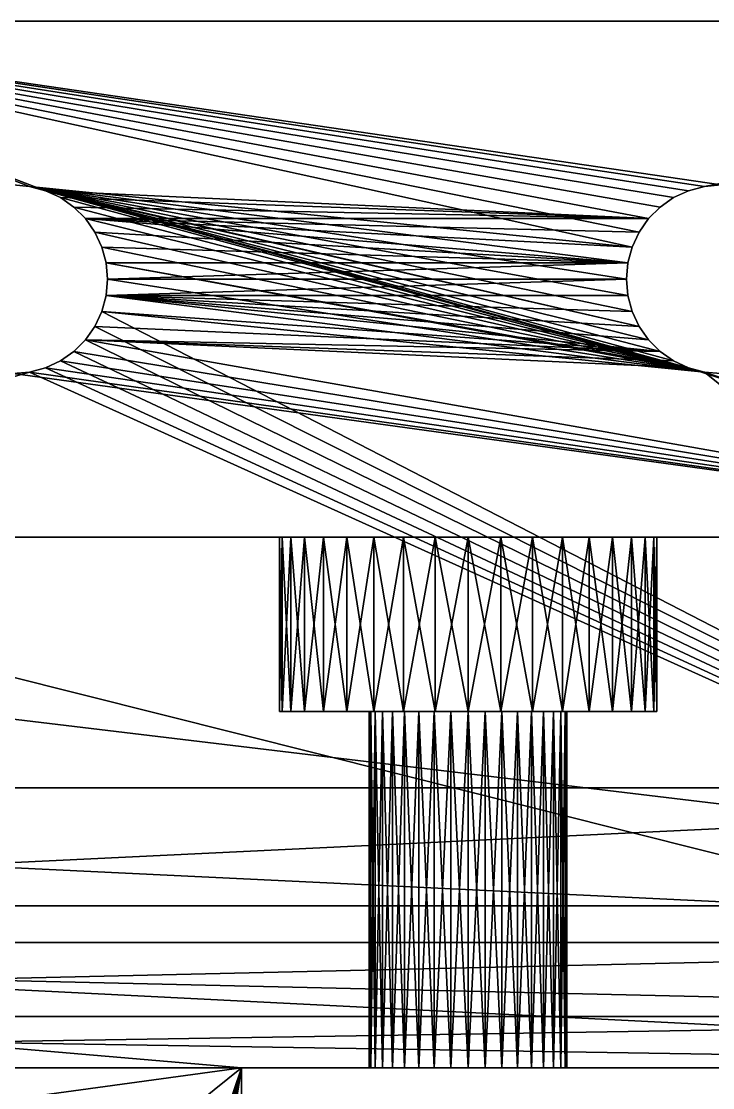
# Model space of a CAD drawing. Header units: metres. Extents: x 78.4 to 133.9, y 1.1 to 35.1.
# Drawn here: x 107.21 to 119.11, y 16.74 to 35.11 of the extents above; entities that cross this region are included whole.
import ezdxf

# ---------------------------------------------------------------- set-up
doc = ezdxf.new("R2010")
doc.units = ezdxf.units.M

msp = doc.modelspace()

# ---------------------------------------------------------------- linework, layer by layer
at = {"layer": 'STL2DXF'}
for points in [[(118.01, 31.71, 30.13), (118.21, 31.91, 30.13), (99.99, 35.11, 30.13)], [(99.99, 35.11, 30.13), (118.21, 31.91, 30.13), (118.442, 32.072, 30.13)], [(118.442, 32.072, 30.13), (118.699, 32.192, 30.13), (99.99, 35.11, 30.13)], [(99.99, 35.11, 30.13), (118.699, 32.192, 30.13), (118.973, 32.265, 30.13)], [(99.99, 35.11, 30.13), (118.973, 32.265, 30.13), (133.86, 35.11, 30.13)], [(99.99, 35.11, 30.13), (107.065, 32.29, 30.13), (107.347, 32.265, 30.13)], [(107.347, 32.265, 30.13), (117.728, 31.221, 30.13), (99.99, 35.11, 30.13)], [(99.99, 35.11, 30.13), (117.728, 31.221, 30.13), (117.848, 31.477, 30.13)], [(99.99, 35.11, 30.13), (117.848, 31.477, 30.13), (118.01, 31.71, 30.13)], [(118.699, 32.192, 23.78), (118.442, 32.072, 23.78), (99.99, 35.11, 23.78)], [(99.99, 35.11, 23.78), (118.442, 32.072, 23.78), (118.21, 31.91, 23.78)], [(99.99, 35.11, 23.78), (118.21, 31.91, 23.78), (118.01, 31.71, 23.78)], [(118.01, 31.71, 23.78), (107.621, 32.192, 23.78), (99.99, 35.11, 23.78)], [(99.99, 35.11, 23.78), (107.621, 32.192, 23.78), (107.347, 32.265, 23.78)], [(127.51, 35.11, 23.78), (119.255, 32.29, 23.78), (99.99, 35.11, 23.78)], [(99.99, 35.11, 23.78), (119.255, 32.29, 23.78), (118.973, 32.265, 23.78)], [(99.99, 35.11, 23.78), (118.973, 32.265, 23.78), (118.699, 32.192, 23.78)], [(107.347, 32.265, 23.78), (107.065, 32.29, 23.78), (99.99, 35.11, 23.78)], [(99.99, 35.11, 23.78), (99.99, 35.11, 30.13), (127.51, 35.11, 23.78)], [(127.51, 35.11, 23.78), (99.99, 35.11, 30.13), (133.86, 35.11, 30.13)], [(133.86, 35.11, 30.13), (118.973, 32.265, 30.13), (119.255, 32.29, 30.13)], [(107.065, 32.29, 30.13), (107.065, 32.29, 23.78), (107.347, 32.265, 23.78)], [(107.065, 32.29, 30.13), (107.347, 32.265, 23.78), (107.347, 32.265, 30.13)], [(117.655, 30.383, 30.13), (117.63, 30.665, 30.13), (107.347, 32.265, 30.13)], [(107.621, 32.192, 30.13), (117.848, 29.853, 30.13), (107.347, 32.265, 30.13)], [(107.347, 32.265, 30.13), (117.848, 29.853, 30.13), (117.728, 30.109, 30.13)], [(107.347, 32.265, 30.13), (117.728, 30.109, 30.13), (117.655, 30.383, 30.13)], [(117.63, 30.665, 30.13), (117.655, 30.947, 30.13), (107.347, 32.265, 30.13)], [(107.347, 32.265, 30.13), (117.655, 30.947, 30.13), (117.728, 31.221, 30.13)], [(107.347, 32.265, 30.13), (107.347, 32.265, 23.78), (107.621, 32.192, 23.78)], [(107.347, 32.265, 30.13), (107.621, 32.192, 23.78), (107.621, 32.192, 30.13)], [(118.21, 29.42, 30.13), (107.621, 32.192, 30.13), (118.442, 29.258, 30.13)], [(118.442, 29.258, 30.13), (107.621, 32.192, 30.13), (118.699, 29.138, 30.13)], [(107.621, 32.192, 30.13), (107.878, 32.072, 30.13), (118.699, 29.138, 30.13)], [(118.21, 29.42, 30.13), (118.01, 29.62, 30.13), (107.621, 32.192, 30.13)], [(107.621, 32.192, 30.13), (118.01, 29.62, 30.13), (117.848, 29.853, 30.13)], [(118.01, 31.71, 23.78), (107.878, 32.072, 23.78), (107.621, 32.192, 23.78)], [(107.621, 32.192, 30.13), (107.621, 32.192, 23.78), (107.878, 32.072, 23.78)], [(107.621, 32.192, 30.13), (107.878, 32.072, 23.78), (107.878, 32.072, 30.13)], [(118.442, 32.072, 30.13), (118.442, 32.072, 23.78), (118.699, 32.192, 23.78)], [(118.442, 32.072, 30.13), (118.699, 32.192, 23.78), (118.699, 32.192, 30.13)], [(118.699, 32.192, 30.13), (118.699, 32.192, 23.78), (118.973, 32.265, 23.78)], [(118.699, 32.192, 30.13), (118.973, 32.265, 23.78), (118.973, 32.265, 30.13)], [(118.973, 32.265, 30.13), (118.973, 32.265, 23.78), (119.255, 32.29, 23.78)], [(118.973, 32.265, 30.13), (119.255, 32.29, 23.78), (119.255, 32.29, 30.13)], [(118.699, 29.138, 30.13), (107.878, 32.072, 30.13), (108.11, 31.91, 30.13)], [(108.11, 31.91, 23.78), (107.878, 32.072, 23.78), (118.01, 31.71, 23.78)], [(107.878, 32.072, 30.13), (107.878, 32.072, 23.78), (108.11, 31.91, 23.78)], [(107.878, 32.072, 30.13), (108.11, 31.91, 23.78), (108.11, 31.91, 30.13)], [(118.21, 31.91, 30.13), (118.21, 31.91, 23.78), (118.442, 32.072, 23.78)], [(118.21, 31.91, 30.13), (118.442, 32.072, 23.78), (118.442, 32.072, 30.13)], [(118.699, 29.138, 30.13), (108.11, 31.91, 30.13), (108.31, 31.71, 30.13)], [(118.01, 31.71, 23.78), (108.31, 31.71, 23.78), (108.11, 31.91, 23.78)], [(108.11, 31.91, 30.13), (108.11, 31.91, 23.78), (108.31, 31.71, 23.78)], [(108.11, 31.91, 30.13), (108.31, 31.71, 23.78), (108.31, 31.71, 30.13)], [(118.01, 31.71, 30.13), (118.01, 31.71, 23.78), (118.21, 31.91, 23.78)], [(118.01, 31.71, 30.13), (118.21, 31.91, 23.78), (118.21, 31.91, 30.13)], [(108.31, 31.71, 30.13), (108.472, 31.477, 30.13), (118.699, 29.138, 30.13)], [(117.848, 31.477, 23.78), (108.31, 31.71, 23.78), (118.01, 31.71, 23.78)], [(117.848, 31.477, 23.78), (117.728, 31.221, 23.78), (108.31, 31.71, 23.78)], [(108.31, 31.71, 23.78), (117.728, 31.221, 23.78), (117.655, 30.947, 23.78)], [(108.31, 31.71, 23.78), (117.655, 30.947, 23.78), (108.472, 31.477, 23.78)], [(108.31, 31.71, 30.13), (108.31, 31.71, 23.78), (108.472, 31.477, 23.78)], [(108.31, 31.71, 30.13), (108.472, 31.477, 23.78), (108.472, 31.477, 30.13)], [(117.848, 31.477, 30.13), (117.848, 31.477, 23.78), (118.01, 31.71, 23.78)], [(117.848, 31.477, 30.13), (118.01, 31.71, 23.78), (118.01, 31.71, 30.13)], [(118.699, 29.138, 30.13), (108.472, 31.477, 30.13), (108.592, 31.221, 30.13)], [(108.472, 31.477, 23.78), (117.655, 30.947, 23.78), (108.592, 31.221, 23.78)], [(108.472, 31.477, 30.13), (108.472, 31.477, 23.78), (108.592, 31.221, 23.78)], [(108.472, 31.477, 30.13), (108.592, 31.221, 23.78), (108.592, 31.221, 30.13)], [(117.728, 31.221, 30.13), (117.728, 31.221, 23.78), (117.848, 31.477, 23.78)], [(117.728, 31.221, 30.13), (117.848, 31.477, 23.78), (117.848, 31.477, 30.13)], [(118.699, 29.138, 30.13), (108.592, 31.221, 30.13), (108.665, 30.947, 30.13)], [(117.655, 30.947, 23.78), (108.665, 30.947, 23.78), (108.592, 31.221, 23.78)], [(108.592, 31.221, 30.13), (108.592, 31.221, 23.78), (108.665, 30.947, 23.78)], [(108.592, 31.221, 30.13), (108.665, 30.947, 23.78), (108.665, 30.947, 30.13)], [(117.655, 30.947, 30.13), (117.655, 30.947, 23.78), (117.728, 31.221, 23.78)], [(117.655, 30.947, 30.13), (117.728, 31.221, 23.78), (117.728, 31.221, 30.13)], [(108.69, 30.665, 30.13), (118.973, 29.065, 30.13), (108.665, 30.947, 30.13)], [(108.665, 30.947, 30.13), (118.973, 29.065, 30.13), (118.699, 29.138, 30.13)], [(108.665, 30.947, 23.78), (117.655, 30.947, 23.78), (108.69, 30.665, 23.78)], [(108.665, 30.947, 30.13), (108.665, 30.947, 23.78), (108.69, 30.665, 23.78)], [(108.665, 30.947, 30.13), (108.69, 30.665, 23.78), (108.69, 30.665, 30.13)], [(108.69, 30.665, 23.78), (117.655, 30.947, 23.78), (117.63, 30.665, 23.78)], [(117.63, 30.665, 30.13), (117.63, 30.665, 23.78), (117.655, 30.947, 23.78)], [(117.63, 30.665, 30.13), (117.655, 30.947, 23.78), (117.655, 30.947, 30.13)], [(108.69, 30.665, 30.13), (108.665, 30.383, 30.13), (118.973, 29.065, 30.13)], [(108.69, 30.665, 23.78), (117.63, 30.665, 23.78), (108.665, 30.383, 23.78)], [(117.63, 30.665, 23.78), (117.655, 30.383, 23.78), (108.665, 30.383, 23.78)], [(108.69, 30.665, 30.13), (108.69, 30.665, 23.78), (108.665, 30.383, 23.78)], [(108.69, 30.665, 30.13), (108.665, 30.383, 23.78), (108.665, 30.383, 30.13)], [(117.655, 30.383, 30.13), (117.655, 30.383, 23.78), (117.63, 30.665, 23.78)], [(117.655, 30.383, 30.13), (117.63, 30.665, 23.78), (117.63, 30.665, 30.13)], [(118.973, 29.065, 30.13), (108.665, 30.383, 30.13), (108.592, 30.109, 30.13)], [(118.21, 29.42, 23.78), (108.592, 30.109, 23.78), (108.665, 30.383, 23.78)], [(108.665, 30.383, 30.13), (108.665, 30.383, 23.78), (108.592, 30.109, 23.78)], [(108.665, 30.383, 30.13), (108.592, 30.109, 23.78), (108.592, 30.109, 30.13)], [(108.665, 30.383, 23.78), (117.655, 30.383, 23.78), (117.728, 30.109, 23.78)], [(108.665, 30.383, 23.78), (117.728, 30.109, 23.78), (117.848, 29.853, 23.78)], [(118.21, 29.42, 23.78), (108.665, 30.383, 23.78), (118.01, 29.62, 23.78)], [(118.01, 29.62, 23.78), (108.665, 30.383, 23.78), (117.848, 29.853, 23.78)], [(117.728, 30.109, 30.13), (117.728, 30.109, 23.78), (117.655, 30.383, 23.78)], [(117.728, 30.109, 30.13), (117.655, 30.383, 23.78), (117.655, 30.383, 30.13)], [(133.86, 17.076, 30.13), (108.592, 30.109, 30.13), (108.472, 29.853, 30.13)], [(108.472, 29.853, 23.78), (108.592, 30.109, 23.78), (118.21, 29.42, 23.78)], [(108.592, 30.109, 30.13), (108.592, 30.109, 23.78), (108.472, 29.853, 23.78)], [(108.592, 30.109, 30.13), (108.472, 29.853, 23.78), (108.472, 29.853, 30.13)], [(118.973, 29.065, 30.13), (108.592, 30.109, 30.13), (133.86, 17.076, 30.13)], [(117.848, 29.853, 30.13), (117.848, 29.853, 23.78), (117.728, 30.109, 23.78)], [(117.848, 29.853, 30.13), (117.728, 30.109, 23.78), (117.728, 30.109, 30.13)], [(133.86, 17.076, 30.13), (108.472, 29.853, 30.13), (108.31, 29.62, 30.13)], [(118.21, 29.42, 23.78), (108.31, 29.62, 23.78), (108.472, 29.853, 23.78)], [(108.472, 29.853, 30.13), (108.472, 29.853, 23.78), (108.31, 29.62, 23.78)], [(108.472, 29.853, 30.13), (108.31, 29.62, 23.78), (108.31, 29.62, 30.13)], [(118.01, 29.62, 30.13), (118.01, 29.62, 23.78), (117.848, 29.853, 23.78)], [(118.01, 29.62, 30.13), (117.848, 29.853, 23.78), (117.848, 29.853, 30.13)], [(108.11, 29.42, 30.13), (133.86, 17.076, 30.13), (108.31, 29.62, 30.13)], [(127.51, 26.22, 23.78), (108.11, 29.42, 23.78), (108.31, 29.62, 23.78)], [(108.31, 29.62, 30.13), (108.31, 29.62, 23.78), (108.11, 29.42, 23.78)], [(108.31, 29.62, 30.13), (108.11, 29.42, 23.78), (108.11, 29.42, 30.13)], [(118.21, 29.42, 23.78), (118.442, 29.258, 23.78), (108.31, 29.62, 23.78)], [(108.31, 29.62, 23.78), (118.442, 29.258, 23.78), (118.699, 29.138, 23.78)], [(108.31, 29.62, 23.78), (118.699, 29.138, 23.78), (127.51, 26.22, 23.78)], [(118.21, 29.42, 30.13), (118.21, 29.42, 23.78), (118.01, 29.62, 23.78)], [(118.21, 29.42, 30.13), (118.01, 29.62, 23.78), (118.01, 29.62, 30.13)], [(107.878, 29.258, 30.13), (133.86, 17.076, 30.13), (108.11, 29.42, 30.13)], [(127.51, 26.22, 23.78), (107.878, 29.258, 23.78), (108.11, 29.42, 23.78)], [(108.11, 29.42, 30.13), (108.11, 29.42, 23.78), (107.878, 29.258, 23.78)], [(108.11, 29.42, 30.13), (107.878, 29.258, 23.78), (107.878, 29.258, 30.13)], [(118.442, 29.258, 30.13), (118.442, 29.258, 23.78), (118.21, 29.42, 23.78)], [(118.442, 29.258, 30.13), (118.21, 29.42, 23.78), (118.21, 29.42, 30.13)], [(107.878, 29.258, 30.13), (107.621, 29.138, 30.13), (133.86, 17.076, 30.13)], [(107.621, 29.138, 23.78), (107.878, 29.258, 23.78), (127.51, 26.22, 23.78)], [(107.878, 29.258, 30.13), (107.878, 29.258, 23.78), (107.621, 29.138, 23.78)], [(107.878, 29.258, 30.13), (107.621, 29.138, 23.78), (107.621, 29.138, 30.13)], [(118.699, 29.138, 30.13), (118.699, 29.138, 23.78), (118.442, 29.258, 23.78)], [(118.699, 29.138, 30.13), (118.442, 29.258, 23.78), (118.442, 29.258, 30.13)], [(133.86, 17.076, 30.13), (107.347, 29.065, 30.13), (97.45, 26.22, 30.13)], [(97.45, 26.22, 30.13), (107.347, 29.065, 30.13), (107.065, 29.04, 30.13)], [(97.45, 26.22, 23.78), (107.065, 29.04, 23.78), (127.51, 26.22, 23.78)], [(127.51, 26.22, 23.78), (107.065, 29.04, 23.78), (107.347, 29.065, 23.78)], [(107.347, 29.065, 30.13), (107.347, 29.065, 23.78), (107.065, 29.04, 23.78)], [(107.347, 29.065, 30.13), (107.065, 29.04, 23.78), (107.065, 29.04, 30.13)], [(133.86, 17.076, 30.13), (107.621, 29.138, 30.13), (107.347, 29.065, 30.13)], [(127.51, 26.22, 23.78), (107.347, 29.065, 23.78), (107.621, 29.138, 23.78)], [(107.621, 29.138, 30.13), (107.621, 29.138, 23.78), (107.347, 29.065, 23.78)], [(107.621, 29.138, 30.13), (107.347, 29.065, 23.78), (107.347, 29.065, 30.13)], [(127.51, 26.22, 23.78), (118.699, 29.138, 23.78), (118.973, 29.065, 23.78)], [(118.973, 29.065, 30.13), (118.973, 29.065, 23.78), (118.699, 29.138, 23.78)], [(118.973, 29.065, 30.13), (118.699, 29.138, 23.78), (118.699, 29.138, 30.13)], [(133.86, 17.076, 30.13), (119.255, 29.04, 30.13), (118.973, 29.065, 30.13)], [(127.51, 26.22, 23.78), (118.973, 29.065, 23.78), (119.255, 29.04, 23.78)], [(119.255, 29.04, 30.13), (119.255, 29.04, 23.78), (118.973, 29.065, 23.78)], [(119.255, 29.04, 30.13), (118.973, 29.065, 23.78), (118.973, 29.065, 30.13)], [(97.45, 26.22, 30.13), (78.4, 17.076, 30.13), (133.86, 17.076, 30.13)], [(97.45, 26.22, 23.78), (111.699, 26.22, 14.724), (78.4, 26.22, 2.54)], [(111.699, 26.22, 13.596), (78.439, 26.22, 2.099), (78.4, 26.22, 2.54)], [(111.699, 26.22, 13.596), (78.4, 26.22, 2.54), (111.65, 26.22, 14.16)], [(111.65, 26.22, 14.16), (78.4, 26.22, 2.54), (111.699, 26.22, 14.724)], [(111.846, 26.22, 13.048), (78.74, 26.22, 1.27), (78.439, 26.22, 2.099)], [(111.846, 26.22, 13.048), (78.439, 26.22, 2.099), (111.699, 26.22, 13.596)], [(78.994, 26.22, 0.907), (78.74, 26.22, 1.27), (111.846, 26.22, 13.048)], [(79.67, 26.22, 0.34), (78.994, 26.22, 0.907), (111.846, 26.22, 13.048)], [(80.499, 26.22, 0.039), (79.67, 26.22, 0.34), (111.846, 26.22, 13.048)], [(80.499, 26.22, 0.039), (111.846, 26.22, 13.048), (80.94, 26.22, 0)], [(112.41, 26.22, 12.071), (112.811, 26.22, 11.67), (80.94, 26.22, 0)], [(112.811, 26.22, 11.67), (113.275, 26.22, 11.345), (80.94, 26.22, 0)], [(80.94, 26.22, 0), (113.275, 26.22, 11.345), (113.788, 26.22, 11.106)], [(80.94, 26.22, 0), (113.788, 26.22, 11.106), (127.51, 26.22, 0)], [(80.94, 26.22, 0), (111.846, 26.22, 13.048), (112.085, 26.22, 12.535)], [(80.94, 26.22, 0), (112.085, 26.22, 12.535), (112.41, 26.22, 12.071)], [(127.51, 26.22, 0), (133.86, 19.87, 0), (80.94, 26.22, 0)], [(80.94, 26.22, 0), (133.86, 19.87, 0), (80.94, 19.87, 0)], [(122.275, 26.22, 16.975), (97.45, 26.22, 23.78), (122.788, 26.22, 17.214)], [(122.788, 26.22, 17.214), (97.45, 26.22, 23.78), (123.336, 26.22, 17.361)], [(112.085, 26.22, 15.785), (111.846, 26.22, 15.272), (97.45, 26.22, 23.78)], [(122.275, 26.22, 16.975), (121.811, 26.22, 16.65), (97.45, 26.22, 23.78)], [(97.45, 26.22, 23.78), (121.811, 26.22, 16.65), (121.41, 26.22, 16.249)], [(97.45, 26.22, 23.78), (121.41, 26.22, 16.249), (121.085, 26.22, 15.785)], [(127.51, 26.22, 23.78), (124.464, 26.22, 17.361), (97.45, 26.22, 23.78)], [(97.45, 26.22, 23.78), (124.464, 26.22, 17.361), (123.9, 26.22, 17.41)], [(97.45, 26.22, 23.78), (123.9, 26.22, 17.41), (123.336, 26.22, 17.361)], [(111.846, 26.22, 15.272), (111.699, 26.22, 14.724), (97.45, 26.22, 23.78)], [(114.9, 26.22, 17.41), (114.336, 26.22, 17.361), (97.45, 26.22, 23.78)], [(97.45, 26.22, 23.78), (114.336, 26.22, 17.361), (113.788, 26.22, 17.214)], [(97.45, 26.22, 23.78), (113.788, 26.22, 17.214), (113.275, 26.22, 16.975)], [(121.085, 26.22, 15.785), (116.012, 26.22, 17.214), (97.45, 26.22, 23.78)], [(97.45, 26.22, 23.78), (116.012, 26.22, 17.214), (115.464, 26.22, 17.361)], [(97.45, 26.22, 23.78), (115.464, 26.22, 17.361), (114.9, 26.22, 17.41)], [(113.275, 26.22, 16.975), (112.811, 26.22, 16.65), (97.45, 26.22, 23.78)], [(97.45, 26.22, 23.78), (112.811, 26.22, 16.65), (112.41, 26.22, 16.249)], [(97.45, 26.22, 23.78), (112.41, 26.22, 16.249), (112.085, 26.22, 15.785)], [(111.699, 23.22, 13.596), (111.699, 26.22, 13.596), (111.65, 26.22, 14.16)], [(111.699, 23.22, 13.596), (111.65, 26.22, 14.16), (111.65, 23.22, 14.16)], [(111.65, 23.22, 14.16), (111.65, 26.22, 14.16), (111.699, 26.22, 14.724)], [(111.65, 23.22, 14.16), (111.699, 26.22, 14.724), (111.699, 23.22, 14.724)], [(111.846, 23.22, 13.048), (111.846, 26.22, 13.048), (111.699, 26.22, 13.596)], [(111.846, 23.22, 13.048), (111.699, 26.22, 13.596), (111.699, 23.22, 13.596)], [(111.699, 23.22, 14.724), (111.699, 26.22, 14.724), (111.846, 26.22, 15.272)], [(111.699, 23.22, 14.724), (111.846, 26.22, 15.272), (111.846, 23.22, 15.272)], [(112.085, 23.22, 12.535), (112.085, 26.22, 12.535), (111.846, 26.22, 13.048)], [(112.085, 23.22, 12.535), (111.846, 26.22, 13.048), (111.846, 23.22, 13.048)], [(111.846, 23.22, 15.272), (111.846, 26.22, 15.272), (112.085, 26.22, 15.785)], [(111.846, 23.22, 15.272), (112.085, 26.22, 15.785), (112.085, 23.22, 15.785)], [(112.41, 23.22, 12.071), (112.41, 26.22, 12.071), (112.085, 26.22, 12.535)], [(112.41, 23.22, 12.071), (112.085, 26.22, 12.535), (112.085, 23.22, 12.535)], [(112.085, 23.22, 15.785), (112.085, 26.22, 15.785), (112.41, 26.22, 16.249)], [(112.085, 23.22, 15.785), (112.41, 26.22, 16.249), (112.41, 23.22, 16.249)], [(112.811, 23.22, 11.67), (112.811, 26.22, 11.67), (112.41, 26.22, 12.071)], [(112.811, 23.22, 11.67), (112.41, 26.22, 12.071), (112.41, 23.22, 12.071)], [(112.41, 23.22, 16.249), (112.41, 26.22, 16.249), (112.811, 26.22, 16.65)], [(112.41, 23.22, 16.249), (112.811, 26.22, 16.65), (112.811, 23.22, 16.65)], [(113.275, 23.22, 11.345), (113.275, 26.22, 11.345), (112.811, 26.22, 11.67)], [(113.275, 23.22, 11.345), (112.811, 26.22, 11.67), (112.811, 23.22, 11.67)], [(112.811, 23.22, 16.65), (112.811, 26.22, 16.65), (113.275, 26.22, 16.975)], [(112.811, 23.22, 16.65), (113.275, 26.22, 16.975), (113.275, 23.22, 16.975)], [(113.788, 23.22, 11.106), (113.788, 26.22, 11.106), (113.275, 26.22, 11.345)], [(113.788, 23.22, 11.106), (113.275, 26.22, 11.345), (113.275, 23.22, 11.345)], [(113.275, 23.22, 16.975), (113.275, 26.22, 16.975), (113.788, 26.22, 17.214)], [(113.275, 23.22, 16.975), (113.788, 26.22, 17.214), (113.788, 23.22, 17.214)], [(113.788, 26.22, 11.106), (114.336, 26.22, 10.959), (127.51, 26.22, 0)], [(114.336, 23.22, 10.959), (114.336, 26.22, 10.959), (113.788, 26.22, 11.106)], [(114.336, 23.22, 10.959), (113.788, 26.22, 11.106), (113.788, 23.22, 11.106)], [(113.788, 23.22, 17.214), (113.788, 26.22, 17.214), (114.336, 26.22, 17.361)], [(113.788, 23.22, 17.214), (114.336, 26.22, 17.361), (114.336, 23.22, 17.361)], [(127.51, 26.22, 0), (114.336, 26.22, 10.959), (114.9, 26.22, 10.91)], [(114.336, 23.22, 17.361), (114.9, 26.22, 17.41), (114.9, 23.22, 17.41)], [(114.9, 23.22, 10.91), (114.9, 26.22, 10.91), (114.336, 26.22, 10.959)], [(114.9, 23.22, 10.91), (114.336, 26.22, 10.959), (114.336, 23.22, 10.959)], [(114.336, 23.22, 17.361), (114.336, 26.22, 17.361), (114.9, 26.22, 17.41)], [(127.51, 26.22, 0), (114.9, 26.22, 10.91), (115.464, 26.22, 10.959)], [(114.9, 23.22, 17.41), (114.9, 26.22, 17.41), (115.464, 26.22, 17.361)], [(114.9, 23.22, 17.41), (115.464, 26.22, 17.361), (115.464, 23.22, 17.361)], [(115.464, 23.22, 10.959), (115.464, 26.22, 10.959), (114.9, 26.22, 10.91)], [(115.464, 23.22, 10.959), (114.9, 26.22, 10.91), (114.9, 23.22, 10.91)], [(121.41, 26.22, 12.071), (115.464, 26.22, 10.959), (116.012, 26.22, 11.106)], [(121.41, 26.22, 12.071), (121.811, 26.22, 11.67), (115.464, 26.22, 10.959)], [(115.464, 26.22, 10.959), (121.811, 26.22, 11.67), (122.275, 26.22, 11.345)], [(115.464, 26.22, 10.959), (122.275, 26.22, 11.345), (127.51, 26.22, 0)], [(115.464, 23.22, 17.361), (115.464, 26.22, 17.361), (116.012, 26.22, 17.214)], [(115.464, 23.22, 17.361), (116.012, 26.22, 17.214), (116.012, 23.22, 17.214)], [(116.012, 23.22, 11.106), (116.012, 26.22, 11.106), (115.464, 26.22, 10.959)], [(116.012, 23.22, 11.106), (115.464, 26.22, 10.959), (115.464, 23.22, 10.959)], [(121.085, 26.22, 15.785), (116.525, 26.22, 16.975), (116.012, 26.22, 17.214)], [(116.525, 26.22, 11.345), (120.846, 26.22, 13.048), (116.012, 26.22, 11.106)], [(116.012, 26.22, 11.106), (120.846, 26.22, 13.048), (121.085, 26.22, 12.535)], [(116.012, 26.22, 11.106), (121.085, 26.22, 12.535), (121.41, 26.22, 12.071)], [(116.012, 23.22, 17.214), (116.012, 26.22, 17.214), (116.525, 26.22, 16.975)], [(116.012, 23.22, 17.214), (116.525, 26.22, 16.975), (116.525, 23.22, 16.975)], [(116.525, 23.22, 11.345), (116.525, 26.22, 11.345), (116.012, 26.22, 11.106)], [(116.525, 23.22, 11.345), (116.012, 26.22, 11.106), (116.012, 23.22, 11.106)], [(120.65, 26.22, 14.16), (116.525, 26.22, 11.345), (116.989, 26.22, 11.67)], [(120.846, 26.22, 15.272), (116.989, 26.22, 16.65), (116.525, 26.22, 16.975)], [(120.846, 26.22, 15.272), (116.525, 26.22, 16.975), (121.085, 26.22, 15.785)], [(120.65, 26.22, 14.16), (120.699, 26.22, 13.596), (116.525, 26.22, 11.345)], [(116.525, 26.22, 11.345), (120.699, 26.22, 13.596), (120.846, 26.22, 13.048)], [(116.525, 23.22, 16.975), (116.525, 26.22, 16.975), (116.989, 26.22, 16.65)], [(116.525, 23.22, 16.975), (116.989, 26.22, 16.65), (116.989, 23.22, 16.65)], [(116.989, 23.22, 11.67), (116.989, 26.22, 11.67), (116.525, 26.22, 11.345)], [(116.989, 23.22, 11.67), (116.525, 26.22, 11.345), (116.525, 23.22, 11.345)], [(116.989, 26.22, 11.67), (117.39, 26.22, 12.071), (120.65, 26.22, 14.16)], [(117.39, 26.22, 16.249), (116.989, 26.22, 16.65), (120.846, 26.22, 15.272)], [(116.989, 23.22, 16.65), (116.989, 26.22, 16.65), (117.39, 26.22, 16.249)], [(116.989, 23.22, 16.65), (117.39, 26.22, 16.249), (117.39, 23.22, 16.249)], [(117.39, 23.22, 12.071), (117.39, 26.22, 12.071), (116.989, 26.22, 11.67)], [(117.39, 23.22, 12.071), (116.989, 26.22, 11.67), (116.989, 23.22, 11.67)], [(117.715, 26.22, 15.785), (117.39, 26.22, 16.249), (120.846, 26.22, 15.272)], [(120.65, 26.22, 14.16), (117.39, 26.22, 12.071), (117.715, 26.22, 12.535)], [(117.39, 23.22, 16.249), (117.39, 26.22, 16.249), (117.715, 26.22, 15.785)], [(117.39, 23.22, 16.249), (117.715, 26.22, 15.785), (117.715, 23.22, 15.785)], [(117.715, 23.22, 12.535), (117.715, 26.22, 12.535), (117.39, 26.22, 12.071)], [(117.715, 23.22, 12.535), (117.39, 26.22, 12.071), (117.39, 23.22, 12.071)], [(120.65, 26.22, 14.16), (117.715, 26.22, 12.535), (117.954, 26.22, 13.048)], [(120.846, 26.22, 15.272), (117.954, 26.22, 15.272), (117.715, 26.22, 15.785)], [(117.715, 23.22, 15.785), (117.715, 26.22, 15.785), (117.954, 26.22, 15.272)], [(117.715, 23.22, 15.785), (117.954, 26.22, 15.272), (117.954, 23.22, 15.272)], [(117.954, 23.22, 13.048), (117.954, 26.22, 13.048), (117.715, 26.22, 12.535)], [(117.954, 23.22, 13.048), (117.715, 26.22, 12.535), (117.715, 23.22, 12.535)], [(117.954, 26.22, 13.048), (118.101, 26.22, 13.596), (120.65, 26.22, 14.16)], [(120.846, 26.22, 15.272), (118.101, 26.22, 14.724), (117.954, 26.22, 15.272)], [(117.954, 23.22, 15.272), (117.954, 26.22, 15.272), (118.101, 26.22, 14.724)], [(117.954, 23.22, 15.272), (118.101, 26.22, 14.724), (118.101, 23.22, 14.724)], [(118.101, 23.22, 13.596), (118.101, 26.22, 13.596), (117.954, 26.22, 13.048)], [(118.101, 23.22, 13.596), (117.954, 26.22, 13.048), (117.954, 23.22, 13.048)], [(120.65, 26.22, 14.16), (118.101, 26.22, 13.596), (118.15, 26.22, 14.16)], [(120.699, 26.22, 14.724), (118.15, 26.22, 14.16), (118.101, 26.22, 14.724)], [(120.699, 26.22, 14.724), (118.101, 26.22, 14.724), (120.846, 26.22, 15.272)], [(118.101, 23.22, 14.724), (118.101, 26.22, 14.724), (118.15, 26.22, 14.16)], [(118.101, 23.22, 14.724), (118.15, 26.22, 14.16), (118.15, 23.22, 14.16)], [(118.15, 23.22, 14.16), (118.15, 26.22, 14.16), (118.101, 26.22, 13.596)], [(118.15, 23.22, 14.16), (118.101, 26.22, 13.596), (118.101, 23.22, 13.596)], [(120.65, 26.22, 14.16), (118.15, 26.22, 14.16), (120.699, 26.22, 14.724)], [(113.2, 23.22, 14.16), (111.699, 23.22, 13.596), (111.65, 23.22, 14.16)], [(113.2, 23.22, 14.16), (111.65, 23.22, 14.16), (113.226, 23.22, 14.455)], [(113.226, 23.22, 14.455), (111.65, 23.22, 14.16), (111.699, 23.22, 14.724)], [(113.226, 23.22, 13.865), (111.846, 23.22, 13.048), (111.699, 23.22, 13.596)], [(113.226, 23.22, 13.865), (111.699, 23.22, 13.596), (113.2, 23.22, 14.16)], [(113.226, 23.22, 14.455), (111.699, 23.22, 14.724), (113.303, 23.22, 14.741)], [(113.303, 23.22, 14.741), (111.699, 23.22, 14.724), (111.846, 23.22, 15.272)], [(113.303, 23.22, 13.579), (112.085, 23.22, 12.535), (111.846, 23.22, 13.048)], [(113.303, 23.22, 13.579), (111.846, 23.22, 13.048), (113.226, 23.22, 13.865)], [(113.303, 23.22, 14.741), (111.846, 23.22, 15.272), (113.428, 23.22, 15.01)], [(113.428, 23.22, 15.01), (111.846, 23.22, 15.272), (112.085, 23.22, 15.785)], [(113.428, 23.22, 13.31), (112.41, 23.22, 12.071), (112.085, 23.22, 12.535)], [(113.428, 23.22, 13.31), (112.085, 23.22, 12.535), (113.303, 23.22, 13.579)], [(113.428, 23.22, 15.01), (112.085, 23.22, 15.785), (113.598, 23.22, 15.253)], [(113.598, 23.22, 15.253), (112.085, 23.22, 15.785), (112.41, 23.22, 16.249)], [(113.598, 23.22, 13.067), (112.811, 23.22, 11.67), (112.41, 23.22, 12.071)], [(113.598, 23.22, 13.067), (112.41, 23.22, 12.071), (113.428, 23.22, 13.31)], [(113.598, 23.22, 15.253), (112.41, 23.22, 16.249), (113.807, 23.22, 15.462)], [(113.807, 23.22, 15.462), (112.41, 23.22, 16.249), (112.811, 23.22, 16.65)], [(113.807, 23.22, 12.858), (113.275, 23.22, 11.345), (112.811, 23.22, 11.67)], [(113.807, 23.22, 12.858), (112.811, 23.22, 11.67), (113.598, 23.22, 13.067)], [(113.807, 23.22, 15.462), (112.811, 23.22, 16.65), (114.05, 23.22, 15.632)], [(114.05, 23.22, 15.632), (112.811, 23.22, 16.65), (113.275, 23.22, 16.975)], [(113.226, 17.076, 13.865), (113.226, 23.22, 13.865), (113.2, 23.22, 14.16)], [(113.226, 17.076, 13.865), (113.2, 23.22, 14.16), (113.2, 17.076, 14.16)], [(113.2, 17.076, 14.16), (113.2, 23.22, 14.16), (113.226, 23.22, 14.455)], [(113.2, 17.076, 14.16), (113.226, 23.22, 14.455), (113.226, 17.076, 14.455)], [(113.303, 17.076, 13.579), (113.303, 23.22, 13.579), (113.226, 23.22, 13.865)], [(113.303, 17.076, 13.579), (113.226, 23.22, 13.865), (113.226, 17.076, 13.865)], [(113.226, 17.076, 14.455), (113.226, 23.22, 14.455), (113.303, 23.22, 14.741)], [(113.226, 17.076, 14.455), (113.303, 23.22, 14.741), (113.303, 17.076, 14.741)], [(114.05, 23.22, 12.688), (113.788, 23.22, 11.106), (113.275, 23.22, 11.345)], [(114.05, 23.22, 12.688), (113.275, 23.22, 11.345), (113.807, 23.22, 12.858)], [(114.05, 23.22, 15.632), (113.275, 23.22, 16.975), (114.319, 23.22, 15.758)], [(114.319, 23.22, 15.758), (113.275, 23.22, 16.975), (113.788, 23.22, 17.214)], [(113.428, 17.076, 13.31), (113.428, 23.22, 13.31), (113.303, 23.22, 13.579)], [(113.428, 17.076, 13.31), (113.303, 23.22, 13.579), (113.303, 17.076, 13.579)], [(113.303, 17.076, 14.741), (113.303, 23.22, 14.741), (113.428, 23.22, 15.01)], [(113.303, 17.076, 14.741), (113.428, 23.22, 15.01), (113.428, 17.076, 15.01)], [(113.598, 17.076, 13.067), (113.598, 23.22, 13.067), (113.428, 23.22, 13.31)], [(113.598, 17.076, 13.067), (113.428, 23.22, 13.31), (113.428, 17.076, 13.31)], [(113.428, 17.076, 15.01), (113.428, 23.22, 15.01), (113.598, 23.22, 15.253)], [(113.428, 17.076, 15.01), (113.598, 23.22, 15.253), (113.598, 17.076, 15.253)], [(113.807, 17.076, 12.858), (113.807, 23.22, 12.858), (113.598, 23.22, 13.067)], [(113.807, 17.076, 12.858), (113.598, 23.22, 13.067), (113.598, 17.076, 13.067)], [(113.598, 17.076, 15.253), (113.598, 23.22, 15.253), (113.807, 23.22, 15.462)], [(113.598, 17.076, 15.253), (113.807, 23.22, 15.462), (113.807, 17.076, 15.462)], [(114.319, 23.22, 12.563), (114.336, 23.22, 10.959), (113.788, 23.22, 11.106)], [(114.319, 23.22, 12.563), (113.788, 23.22, 11.106), (114.05, 23.22, 12.688)], [(114.319, 23.22, 15.758), (113.788, 23.22, 17.214), (114.605, 23.22, 15.834)], [(114.605, 23.22, 15.834), (113.788, 23.22, 17.214), (114.336, 23.22, 17.361)], [(114.05, 17.076, 12.688), (114.05, 23.22, 12.688), (113.807, 23.22, 12.858)], [(114.05, 17.076, 12.688), (113.807, 23.22, 12.858), (113.807, 17.076, 12.858)], [(113.807, 17.076, 15.462), (113.807, 23.22, 15.462), (114.05, 23.22, 15.632)], [(113.807, 17.076, 15.462), (114.05, 23.22, 15.632), (114.05, 17.076, 15.632)], [(114.319, 17.076, 12.563), (114.319, 23.22, 12.563), (114.05, 23.22, 12.688)], [(114.319, 17.076, 12.563), (114.05, 23.22, 12.688), (114.05, 17.076, 12.688)], [(114.05, 17.076, 15.632), (114.05, 23.22, 15.632), (114.319, 23.22, 15.758)], [(114.05, 17.076, 15.632), (114.319, 23.22, 15.758), (114.319, 17.076, 15.758)], [(114.605, 17.076, 12.486), (114.605, 23.22, 12.486), (114.319, 23.22, 12.563)], [(114.605, 17.076, 12.486), (114.319, 23.22, 12.563), (114.319, 17.076, 12.563)], [(114.319, 17.076, 15.758), (114.319, 23.22, 15.758), (114.605, 23.22, 15.834)], [(114.319, 17.076, 15.758), (114.605, 23.22, 15.834), (114.605, 17.076, 15.834)], [(114.605, 23.22, 12.486), (114.336, 23.22, 10.959), (114.319, 23.22, 12.563)], [(114.605, 23.22, 12.486), (114.9, 23.22, 10.91), (114.336, 23.22, 10.959)], [(114.605, 23.22, 15.834), (114.336, 23.22, 17.361), (114.9, 23.22, 15.86)], [(114.9, 23.22, 15.86), (114.336, 23.22, 17.361), (114.9, 23.22, 17.41)], [(114.605, 17.076, 15.834), (114.9, 23.22, 15.86), (114.9, 17.076, 15.86)], [(114.9, 17.076, 12.46), (114.9, 23.22, 12.46), (114.605, 23.22, 12.486)], [(114.9, 17.076, 12.46), (114.605, 23.22, 12.486), (114.605, 17.076, 12.486)], [(114.605, 17.076, 15.834), (114.605, 23.22, 15.834), (114.9, 23.22, 15.86)], [(114.9, 23.22, 12.46), (114.9, 23.22, 10.91), (114.605, 23.22, 12.486)], [(114.9, 17.076, 15.86), (114.9, 23.22, 15.86), (115.195, 23.22, 15.834)], [(114.9, 17.076, 15.86), (115.195, 23.22, 15.834), (115.195, 17.076, 15.834)], [(115.195, 17.076, 12.486), (115.195, 23.22, 12.486), (114.9, 23.22, 12.46)], [(115.195, 17.076, 12.486), (114.9, 23.22, 12.46), (114.9, 17.076, 12.46)], [(115.195, 23.22, 12.486), (115.464, 23.22, 10.959), (114.9, 23.22, 12.46)], [(114.9, 23.22, 12.46), (115.464, 23.22, 10.959), (114.9, 23.22, 10.91)], [(114.9, 23.22, 15.86), (114.9, 23.22, 17.41), (115.195, 23.22, 15.834)], [(115.195, 23.22, 15.834), (114.9, 23.22, 17.41), (115.464, 23.22, 17.361)], [(115.195, 17.076, 15.834), (115.195, 23.22, 15.834), (115.481, 23.22, 15.758)], [(115.195, 17.076, 15.834), (115.481, 23.22, 15.758), (115.481, 17.076, 15.758)], [(115.481, 17.076, 12.563), (115.481, 23.22, 12.563), (115.195, 23.22, 12.486)], [(115.481, 17.076, 12.563), (115.195, 23.22, 12.486), (115.195, 17.076, 12.486)], [(115.481, 23.22, 12.563), (116.012, 23.22, 11.106), (115.195, 23.22, 12.486)], [(115.195, 23.22, 12.486), (116.012, 23.22, 11.106), (115.464, 23.22, 10.959)], [(115.195, 23.22, 15.834), (115.464, 23.22, 17.361), (115.481, 23.22, 15.758)], [(115.481, 23.22, 15.758), (115.464, 23.22, 17.361), (116.012, 23.22, 17.214)], [(115.481, 17.076, 15.758), (115.481, 23.22, 15.758), (115.75, 23.22, 15.632)], [(115.481, 17.076, 15.758), (115.75, 23.22, 15.632), (115.75, 17.076, 15.632)], [(115.75, 17.076, 12.688), (115.75, 23.22, 12.688), (115.481, 23.22, 12.563)], [(115.75, 17.076, 12.688), (115.481, 23.22, 12.563), (115.481, 17.076, 12.563)], [(115.75, 23.22, 12.688), (116.525, 23.22, 11.345), (115.481, 23.22, 12.563)], [(115.481, 23.22, 12.563), (116.525, 23.22, 11.345), (116.012, 23.22, 11.106)], [(115.481, 23.22, 15.758), (116.012, 23.22, 17.214), (115.75, 23.22, 15.632)], [(115.75, 17.076, 15.632), (115.75, 23.22, 15.632), (115.993, 23.22, 15.462)], [(115.75, 17.076, 15.632), (115.993, 23.22, 15.462), (115.993, 17.076, 15.462)], [(115.993, 17.076, 12.858), (115.993, 23.22, 12.858), (115.75, 23.22, 12.688)], [(115.993, 17.076, 12.858), (115.75, 23.22, 12.688), (115.75, 17.076, 12.688)], [(115.993, 23.22, 12.858), (116.989, 23.22, 11.67), (115.75, 23.22, 12.688)], [(115.75, 23.22, 12.688), (116.989, 23.22, 11.67), (116.525, 23.22, 11.345)], [(115.75, 23.22, 15.632), (116.012, 23.22, 17.214), (116.525, 23.22, 16.975)], [(115.75, 23.22, 15.632), (116.525, 23.22, 16.975), (115.993, 23.22, 15.462)], [(115.993, 17.076, 15.462), (115.993, 23.22, 15.462), (116.202, 23.22, 15.253)], [(115.993, 17.076, 15.462), (116.202, 23.22, 15.253), (116.202, 17.076, 15.253)], [(116.202, 17.076, 13.067), (116.202, 23.22, 13.067), (115.993, 23.22, 12.858)], [(116.202, 17.076, 13.067), (115.993, 23.22, 12.858), (115.993, 17.076, 12.858)], [(116.202, 23.22, 13.067), (117.39, 23.22, 12.071), (115.993, 23.22, 12.858)], [(115.993, 23.22, 12.858), (117.39, 23.22, 12.071), (116.989, 23.22, 11.67)], [(115.993, 23.22, 15.462), (116.525, 23.22, 16.975), (116.989, 23.22, 16.65)], [(115.993, 23.22, 15.462), (116.989, 23.22, 16.65), (116.202, 23.22, 15.253)], [(116.202, 17.076, 15.253), (116.202, 23.22, 15.253), (116.372, 23.22, 15.01)], [(116.202, 17.076, 15.253), (116.372, 23.22, 15.01), (116.372, 17.076, 15.01)], [(116.372, 17.076, 13.31), (116.372, 23.22, 13.31), (116.202, 23.22, 13.067)], [(116.372, 17.076, 13.31), (116.202, 23.22, 13.067), (116.202, 17.076, 13.067)], [(116.372, 23.22, 13.31), (117.715, 23.22, 12.535), (116.202, 23.22, 13.067)], [(116.202, 23.22, 13.067), (117.715, 23.22, 12.535), (117.39, 23.22, 12.071)], [(116.202, 23.22, 15.253), (116.989, 23.22, 16.65), (117.39, 23.22, 16.249)], [(116.202, 23.22, 15.253), (117.39, 23.22, 16.249), (116.372, 23.22, 15.01)], [(116.372, 17.076, 15.01), (116.372, 23.22, 15.01), (116.497, 23.22, 14.741)], [(116.372, 17.076, 15.01), (116.497, 23.22, 14.741), (116.497, 17.076, 14.741)], [(116.497, 17.076, 13.579), (116.497, 23.22, 13.579), (116.372, 23.22, 13.31)], [(116.497, 17.076, 13.579), (116.372, 23.22, 13.31), (116.372, 17.076, 13.31)], [(116.372, 23.22, 15.01), (117.39, 23.22, 16.249), (117.715, 23.22, 15.785)], [(116.372, 23.22, 15.01), (117.715, 23.22, 15.785), (116.497, 23.22, 14.741)], [(116.497, 23.22, 13.579), (117.954, 23.22, 13.048), (116.372, 23.22, 13.31)], [(116.372, 23.22, 13.31), (117.954, 23.22, 13.048), (117.715, 23.22, 12.535)], [(116.497, 17.076, 14.741), (116.497, 23.22, 14.741), (116.574, 23.22, 14.455)], [(116.497, 17.076, 14.741), (116.574, 23.22, 14.455), (116.574, 17.076, 14.455)], [(116.574, 17.076, 13.865), (116.574, 23.22, 13.865), (116.497, 23.22, 13.579)], [(116.574, 17.076, 13.865), (116.497, 23.22, 13.579), (116.497, 17.076, 13.579)], [(116.497, 23.22, 14.741), (117.715, 23.22, 15.785), (117.954, 23.22, 15.272)], [(116.497, 23.22, 14.741), (117.954, 23.22, 15.272), (116.574, 23.22, 14.455)], [(116.574, 23.22, 13.865), (118.101, 23.22, 13.596), (116.497, 23.22, 13.579)], [(116.497, 23.22, 13.579), (118.101, 23.22, 13.596), (117.954, 23.22, 13.048)], [(116.574, 17.076, 14.455), (116.574, 23.22, 14.455), (116.6, 23.22, 14.16)], [(116.574, 17.076, 14.455), (116.6, 23.22, 14.16), (116.6, 17.076, 14.16)], [(116.6, 17.076, 14.16), (116.6, 23.22, 14.16), (116.574, 23.22, 13.865)], [(116.6, 17.076, 14.16), (116.574, 23.22, 13.865), (116.574, 17.076, 13.865)], [(116.574, 23.22, 14.455), (117.954, 23.22, 15.272), (118.101, 23.22, 14.724)], [(116.574, 23.22, 14.455), (118.101, 23.22, 14.724), (116.6, 23.22, 14.16)], [(116.6, 23.22, 14.16), (118.15, 23.22, 14.16), (116.574, 23.22, 13.865)], [(116.574, 23.22, 13.865), (118.15, 23.22, 14.16), (118.101, 23.22, 13.596)], [(116.6, 23.22, 14.16), (118.101, 23.22, 14.724), (118.15, 23.22, 14.16)], [(78.4, 21.902, 26.859), (133.86, 21.902, 26.859), (78.4, 19.235, 26.859)], [(78.4, 19.235, 26.859), (133.86, 21.902, 26.859), (133.86, 19.235, 26.859)], [(78.4, 21.902, 20.128), (133.86, 21.902, 20.128), (78.4, 21.902, 26.859)], [(78.4, 21.902, 26.859), (133.86, 21.902, 20.128), (133.86, 21.902, 26.859)], [(78.4, 19.235, 20.128), (133.86, 19.235, 20.128), (78.4, 21.902, 20.128)], [(78.4, 21.902, 20.128), (133.86, 19.235, 20.128), (133.86, 21.902, 20.128)], [(133.86, 19.87, 10.16), (133.86, 17.076, 10.16), (78.4, 19.87, 10.16)], [(78.4, 19.87, 10.16), (133.86, 17.076, 10.16), (111, 17.076, 10.16)], [(111, 17.076, 10.16), (106.254, 13.266, 10.16), (78.4, 19.87, 10.16)], [(133.86, 19.87, 10.16), (78.4, 19.87, 10.16), (133.86, 19.87, 0)], [(133.86, 19.87, 0), (78.4, 19.87, 10.16), (78.4, 19.87, 2.54)], [(133.86, 19.87, 0), (78.4, 19.87, 2.54), (80.94, 19.87, 0)], [(78.4, 19.235, 26.859), (133.86, 19.235, 26.859), (78.4, 17.965, 25.589)], [(78.4, 17.965, 25.589), (133.86, 19.235, 26.859), (133.86, 17.965, 25.589)], [(78.4, 17.965, 21.398), (133.86, 17.965, 21.398), (78.4, 19.235, 20.128)], [(78.4, 19.235, 20.128), (133.86, 17.965, 21.398), (133.86, 19.235, 20.128)], [(78.4, 17.076, 21.398), (133.86, 17.076, 21.398), (78.4, 17.965, 21.398)], [(78.4, 17.965, 21.398), (133.86, 17.076, 21.398), (133.86, 17.965, 21.398)], [(78.4, 17.965, 25.589), (133.86, 17.965, 25.589), (78.4, 17.076, 25.589)], [(78.4, 17.076, 25.589), (133.86, 17.965, 25.589), (133.86, 17.076, 25.589)], [(111, 17.076, 16.16), (78.4, 17.076, 16.16), (83.146, 13.266, 16.16)], [(78.4, 17.076, 21.398), (78.4, 17.076, 16.16), (133.86, 17.076, 21.398)], [(133.86, 17.076, 21.398), (78.4, 17.076, 16.16), (111, 17.076, 16.16)], [(133.86, 17.076, 25.589), (133.86, 17.076, 30.13), (78.4, 17.076, 25.589)], [(78.4, 17.076, 25.589), (133.86, 17.076, 30.13), (78.4, 17.076, 30.13)], [(83.146, 13.266, 16.16), (106.254, 13.266, 16.16), (111, 17.076, 16.16)], [(111, 17.076, 10.16), (108.2, 8.185, 10.16), (106.254, 13.266, 10.16)], [(106.254, 13.266, 16.16), (107.992, 8.167, 16.16), (111, 17.076, 16.16)], [(111, 17.076, 16.16), (107.992, 8.167, 16.16), (108.2, 8.185, 16.16)], [(108.408, 8.167, 10.16), (108.2, 8.185, 10.16), (111, 17.076, 10.16)], [(111, 17.076, 16.16), (108.2, 8.185, 16.16), (108.408, 8.167, 16.16)], [(111, 17.076, 10.16), (108.61, 8.113, 10.16), (108.408, 8.167, 10.16)], [(111, 17.076, 16.16), (108.408, 8.167, 16.16), (108.61, 8.113, 16.16)], [(111, 17.076, 10.16), (108.8, 8.024, 10.16), (108.61, 8.113, 10.16)], [(108.61, 8.113, 16.16), (108.8, 8.024, 16.16), (111, 17.076, 16.16)], [(108.971, 7.904, 10.16), (108.8, 8.024, 10.16), (111, 17.076, 10.16)], [(111, 17.076, 16.16), (108.8, 8.024, 16.16), (108.971, 7.904, 16.16)], [(111, 17.076, 10.16), (109.119, 7.756, 10.16), (108.971, 7.904, 10.16)], [(111, 17.076, 16.16), (108.971, 7.904, 16.16), (109.119, 7.756, 16.16)], [(111, 17.076, 10.16), (109.239, 7.585, 10.16), (109.119, 7.756, 10.16)], [(111, 17.076, 16.16), (109.119, 7.756, 16.16), (109.239, 7.585, 16.16)], [(109.328, 7.395, 10.16), (109.239, 7.585, 10.16), (111, 17.076, 10.16)], [(109.239, 7.585, 16.16), (109.328, 7.395, 16.16), (111, 17.076, 16.16)], [(111, 17.076, 10.16), (109.382, 7.193, 10.16), (109.328, 7.395, 10.16)], [(111, 17.076, 16.16), (109.328, 7.395, 16.16), (109.382, 7.193, 16.16)], [(111, 17.076, 10.16), (109.4, 6.985, 10.16), (109.382, 7.193, 10.16)], [(111, 17.076, 16.16), (109.382, 7.193, 16.16), (111, 2.355, 16.16)], [(111, 2.355, 10.16), (109.4, 6.985, 10.16), (111, 17.076, 10.16)], [(123.319, 17.076, 12.563), (123.05, 17.076, 12.688), (111, 17.076, 10.16)], [(123.05, 17.076, 12.688), (122.807, 17.076, 12.858), (111, 17.076, 10.16)], [(111, 17.076, 10.16), (122.807, 17.076, 12.858), (122.598, 17.076, 13.067)], [(111, 17.076, 10.16), (122.598, 17.076, 13.067), (122.428, 17.076, 13.31)], [(133.86, 17.076, 10.16), (123.9, 17.076, 12.46), (111, 17.076, 10.16)], [(111, 17.076, 10.16), (123.9, 17.076, 12.46), (123.605, 17.076, 12.486)], [(111, 17.076, 10.16), (123.605, 17.076, 12.486), (123.319, 17.076, 12.563)], [(115.195, 17.076, 12.486), (111, 17.076, 10.16), (115.481, 17.076, 12.563)], [(115.481, 17.076, 12.563), (111, 17.076, 10.16), (122.428, 17.076, 13.31)], [(115.195, 17.076, 12.486), (114.9, 17.076, 12.46), (111, 17.076, 10.16)], [(111, 17.076, 10.16), (114.9, 17.076, 12.46), (114.605, 17.076, 12.486)], [(111, 17.076, 10.16), (114.605, 17.076, 12.486), (114.319, 17.076, 12.563)], [(111, 17.076, 16.16), (113.807, 17.076, 15.462), (114.05, 17.076, 15.632)], [(111, 17.076, 10.16), (113.598, 17.076, 13.067), (113.428, 17.076, 13.31)], [(111, 17.076, 16.16), (113.226, 17.076, 14.455), (113.303, 17.076, 14.741)], [(114.319, 17.076, 12.563), (114.05, 17.076, 12.688), (111, 17.076, 10.16)], [(111, 17.076, 10.16), (114.05, 17.076, 12.688), (113.807, 17.076, 12.858)], [(111, 17.076, 10.16), (113.807, 17.076, 12.858), (113.598, 17.076, 13.067)], [(113.428, 17.076, 13.31), (113.303, 17.076, 13.579), (111, 17.076, 10.16)], [(111, 17.076, 10.16), (113.303, 17.076, 13.579), (113.226, 17.076, 13.865)], [(111, 17.076, 10.16), (113.226, 17.076, 13.865), (111, 17.076, 16.16)], [(111, 17.076, 16.16), (113.226, 17.076, 13.865), (113.2, 17.076, 14.16)], [(111, 17.076, 16.16), (113.2, 17.076, 14.16), (113.226, 17.076, 14.455)], [(113.303, 17.076, 14.741), (113.428, 17.076, 15.01), (111, 17.076, 16.16)], [(111, 17.076, 16.16), (113.428, 17.076, 15.01), (113.598, 17.076, 15.253)], [(111, 17.076, 16.16), (113.598, 17.076, 15.253), (113.807, 17.076, 15.462)], [(111, 17.076, 16.16), (123.319, 17.076, 15.758), (133.86, 17.076, 21.398)], [(114.05, 17.076, 15.632), (114.319, 17.076, 15.758), (111, 17.076, 16.16)], [(111, 17.076, 16.16), (114.319, 17.076, 15.758), (114.605, 17.076, 15.834)], [(111, 17.076, 16.16), (114.605, 17.076, 15.834), (114.9, 17.076, 15.86)], [(114.9, 17.076, 15.86), (122.807, 17.076, 15.462), (111, 17.076, 16.16)], [(111, 17.076, 16.16), (122.807, 17.076, 15.462), (123.05, 17.076, 15.632)], [(111, 17.076, 16.16), (123.05, 17.076, 15.632), (123.319, 17.076, 15.758)], [(111, 2.355, 10.16), (111, 17.076, 10.16), (111, 2.355, 16.16)], [(111, 2.355, 16.16), (111, 17.076, 10.16), (111, 17.076, 16.16)], [(115.195, 17.076, 15.834), (122.598, 17.076, 15.253), (114.9, 17.076, 15.86)], [(114.9, 17.076, 15.86), (122.598, 17.076, 15.253), (122.807, 17.076, 15.462)], [(115.481, 17.076, 15.758), (122.2, 17.076, 14.16), (115.195, 17.076, 15.834)], [(115.195, 17.076, 15.834), (122.2, 17.076, 14.16), (122.226, 17.076, 14.455)], [(115.195, 17.076, 15.834), (122.226, 17.076, 14.455), (122.303, 17.076, 14.741)], [(122.303, 17.076, 14.741), (122.428, 17.076, 15.01), (115.195, 17.076, 15.834)], [(115.195, 17.076, 15.834), (122.428, 17.076, 15.01), (122.598, 17.076, 15.253)], [(115.481, 17.076, 15.758), (115.75, 17.076, 15.632), (122.2, 17.076, 14.16)], [(115.481, 17.076, 12.563), (122.428, 17.076, 13.31), (115.75, 17.076, 12.688)], [(122.2, 17.076, 14.16), (115.75, 17.076, 15.632), (115.993, 17.076, 15.462)], [(115.75, 17.076, 12.688), (122.428, 17.076, 13.31), (115.993, 17.076, 12.858)], [(115.993, 17.076, 15.462), (116.202, 17.076, 15.253), (122.2, 17.076, 14.16)], [(122.428, 17.076, 13.31), (116.202, 17.076, 13.067), (115.993, 17.076, 12.858)], [(122.2, 17.076, 14.16), (116.202, 17.076, 15.253), (116.372, 17.076, 15.01)], [(122.428, 17.076, 13.31), (116.372, 17.076, 13.31), (116.202, 17.076, 13.067)], [(122.2, 17.076, 14.16), (116.372, 17.076, 15.01), (116.497, 17.076, 14.741)], [(122.428, 17.076, 13.31), (116.497, 17.076, 13.579), (116.372, 17.076, 13.31)], [(116.574, 17.076, 13.865), (116.497, 17.076, 13.579), (122.428, 17.076, 13.31)], [(116.497, 17.076, 14.741), (116.574, 17.076, 14.455), (122.2, 17.076, 14.16)], [(122.2, 17.076, 14.16), (116.574, 17.076, 14.455), (116.6, 17.076, 14.16)], [(122.226, 17.076, 13.865), (116.6, 17.076, 14.16), (116.574, 17.076, 13.865)], [(122.226, 17.076, 13.865), (116.574, 17.076, 13.865), (122.303, 17.076, 13.579)], [(122.303, 17.076, 13.579), (116.574, 17.076, 13.865), (122.428, 17.076, 13.31)], [(122.2, 17.076, 14.16), (116.6, 17.076, 14.16), (122.226, 17.076, 13.865)]]:
    msp.add_3dface(points, dxfattribs=at)

doc.saveas('drawing.dxf')
